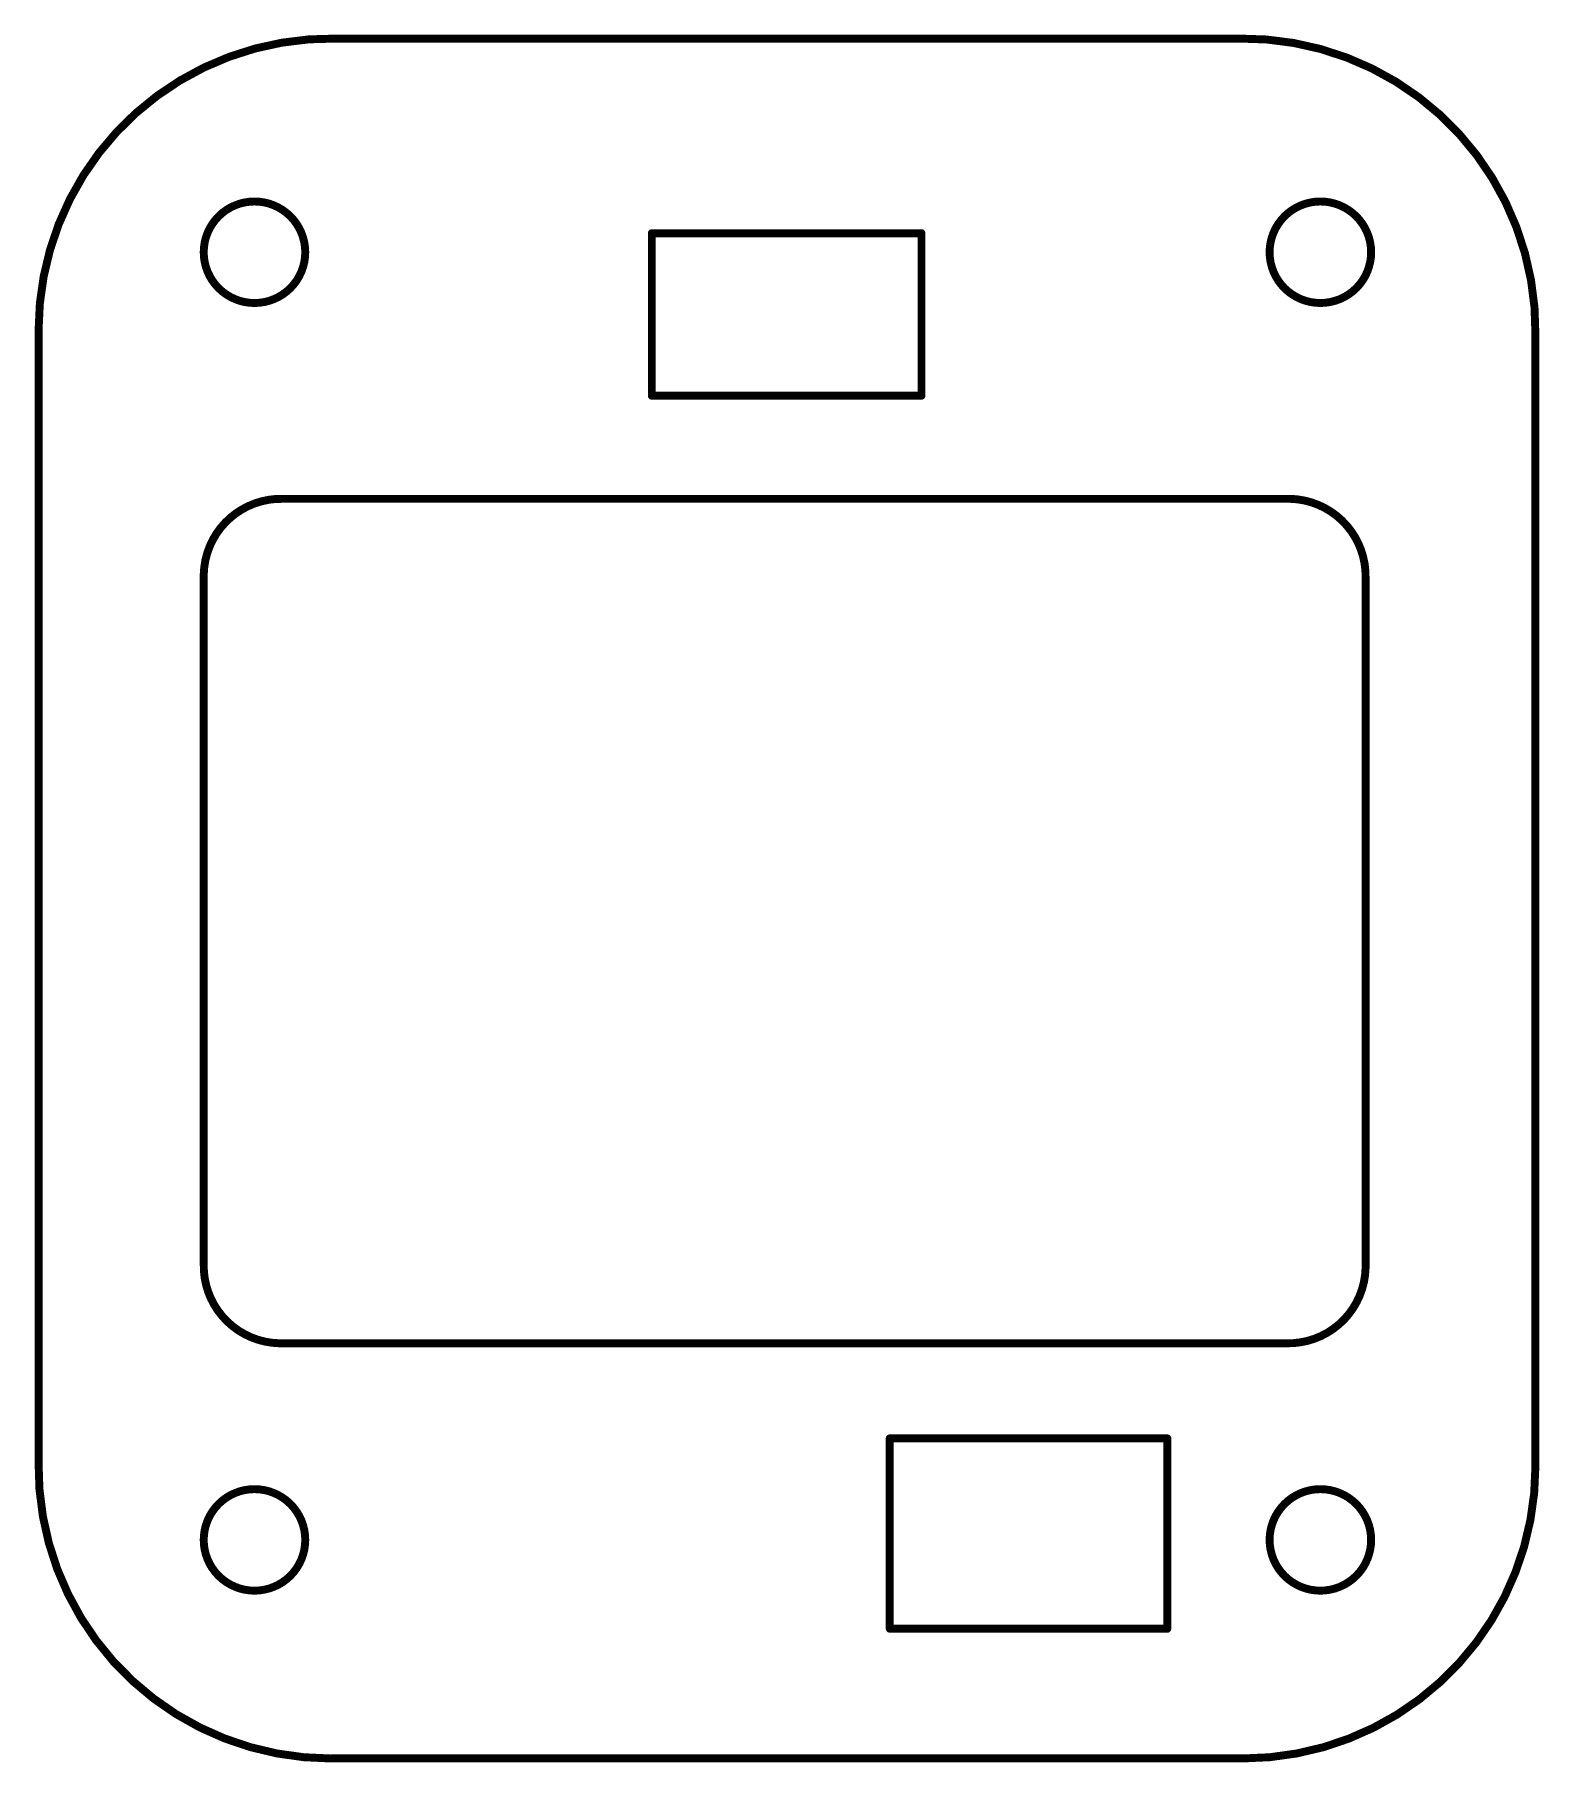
# Model space of a CAD drawing. Header units: millimetres. Extents: x 74.1 to 122.3, y 57.6 to 112.9.
import ezdxf

# ---------------------------------------------------------------- set-up
doc = ezdxf.new("R2010")
doc.units = ezdxf.units.MM
doc.layers.add('TopOverlay', color=2, linetype='Continuous')

msp = doc.modelspace()

# ---------------------------------------------------------------- linework, layer by layer
at = {"layer": 'TopOverlay', "const_width": 0.254}
for points in [[(74.211, 103.432, -0.41913), (83.743, 112.788)], [(112.66, 112.788, -0.422179), (122.153, 103.295)], [(79.502, 95.631, -0.414214), (82.042, 98.044)], [(114.3, 98.044, -0.414214), (116.713, 95.504)], [(81.915, 70.993, -0.414214), (79.502, 73.533)], [(116.713, 73.406, -0.414214), (114.173, 70.993)], [(83.577, 57.692, -0.41819), (74.211, 67.186)], [(122.153, 67.059, -0.414214), (112.787, 57.693)]]:
    msp.add_lwpolyline(points, format="xyb", dxfattribs=at)
for points in [[(83.743, 112.788), (112.66, 112.788)], [(93.853, 106.553), (94.615, 106.553)], [(93.853, 101.346), (93.853, 106.553)], [(94.615, 106.553), (102.489, 106.553)], [(102.489, 101.346), (102.489, 106.553)], [(74.211, 67.187), (74.211, 103.432)], [(122.153, 67.06), (122.153, 103.295)], [(93.853, 101.346), (102.489, 101.346)], [(82.042, 98.044), (114.3, 98.044)], [(79.502, 73.533), (79.502, 95.631)], [(116.713, 73.406), (116.713, 95.504)], [(81.915, 70.993), (114.173, 70.993)], [(101.473, 67.945), (110.363, 67.945)], [(101.473, 61.849), (101.473, 67.945)], [(110.363, 61.849), (110.363, 67.945)], [(101.473, 61.849), (110.363, 61.849)], [(83.578, 57.693), (112.787, 57.693)]]:
    msp.add_lwpolyline(points, dxfattribs=at)
at = {"layer": 'TopOverlay'}
for points, const_width in [([(83.68, 112.788, 1), (83.807, 112.788, 1)], 0.127), ([(83.679, 112.788, 1), (83.806, 112.788, 1)], 0.127), ([(112.597, 112.788, 1), (112.724, 112.788, 1)], 0.127), ([(112.597, 112.788, 1), (112.724, 112.788, 1)], 0.127), ([(82.753, 105.943, 1), (79.501, 105.943, 1)], 0.254), ([(116.891, 105.943, 1), (113.639, 105.943, 1)], 0.254), ([(93.789, 106.553, 1), (93.916, 106.553, 1)], 0.127), ([(93.789, 106.553, 1), (93.916, 106.553, 1)], 0.127), ([(94.552, 106.553, 1), (94.678, 106.553, 1)], 0.127), ([(94.552, 106.553, 1), (94.678, 106.553, 1)], 0.127), ([(102.425, 106.553, 1), (102.552, 106.553, 1)], 0.127), ([(102.425, 106.553, 1), (102.552, 106.553, 1)], 0.127), ([(79.438, 105.943, 1), (79.565, 105.943, 1)], 0.127), ([(82.69, 105.943, 1), (82.817, 105.943, 1)], 0.127), ([(113.575, 105.943, 1), (113.702, 105.943, 1)], 0.127), ([(116.827, 105.943, 1), (116.954, 105.943, 1)], 0.127), ([(74.148, 103.432, 1), (74.275, 103.432, 1)], 0.127), ([(74.148, 103.432, 1), (74.275, 103.432, 1)], 0.127), ([(122.09, 103.295, 1), (122.217, 103.295, 1)], 0.127), ([(122.09, 103.295, 1), (122.217, 103.295, 1)], 0.127), ([(93.789, 101.346, 1), (93.916, 101.346, 1)], 0.127), ([(93.789, 101.346, 1), (93.916, 101.346, 1)], 0.127), ([(102.425, 101.346, 1), (102.552, 101.346, 1)], 0.127), ([(102.425, 101.346, 1), (102.552, 101.346, 1)], 0.127), ([(81.978, 98.044, 1), (82.105, 98.044, 1)], 0.127), ([(81.978, 98.044, 1), (82.105, 98.044, 1)], 0.127), ([(114.236, 98.044, 1), (114.363, 98.044, 1)], 0.127), ([(114.236, 98.044, 1), (114.363, 98.044, 1)], 0.127), ([(79.438, 95.631, 1), (79.565, 95.631, 1)], 0.127), ([(79.438, 95.631, 1), (79.565, 95.631, 1)], 0.127), ([(116.65, 95.504, 1), (116.776, 95.504, 1)], 0.127), ([(116.65, 95.504, 1), (116.776, 95.504, 1)], 0.127), ([(79.438, 73.533, 1), (79.565, 73.533, 1)], 0.127), ([(79.438, 73.533, 1), (79.565, 73.533, 1)], 0.127), ([(116.65, 73.406, 1), (116.776, 73.406, 1)], 0.127), ([(116.65, 73.406, 1), (116.776, 73.406, 1)], 0.127), ([(81.851, 70.993, 1), (81.978, 70.993, 1)], 0.127), ([(81.851, 70.993, 1), (81.978, 70.993, 1)], 0.127), ([(114.109, 70.993, 1), (114.236, 70.993, 1)], 0.127), ([(114.109, 70.993, 1), (114.236, 70.993, 1)], 0.127), ([(101.409, 67.945, 1), (101.537, 67.945, 1)], 0.127), ([(101.409, 67.945, 1), (101.537, 67.945, 1)], 0.127), ([(110.299, 67.945, 1), (110.427, 67.945, 1)], 0.127), ([(110.299, 67.945, 1), (110.427, 67.945, 1)], 0.127), ([(74.148, 67.187, 1), (74.275, 67.187, 1)], 0.127), ([(74.148, 67.186, 1), (74.275, 67.186, 1)], 0.127), ([(122.09, 67.06, 1), (122.217, 67.06, 1)], 0.127), ([(122.09, 67.059, 1), (122.217, 67.059, 1)], 0.127), ([(82.753, 64.694, 1), (79.501, 64.694, 1)], 0.254), ([(116.891, 64.694, 1), (113.639, 64.694, 1)], 0.254), ([(79.438, 64.694, 1), (79.565, 64.694, 1)], 0.127), ([(82.69, 64.694, 1), (82.817, 64.694, 1)], 0.127), ([(113.575, 64.694, 1), (113.702, 64.694, 1)], 0.127), ([(116.827, 64.694, 1), (116.954, 64.694, 1)], 0.127), ([(101.409, 61.849, 1), (101.537, 61.849, 1)], 0.127), ([(101.409, 61.849, 1), (101.537, 61.849, 1)], 0.127), ([(110.299, 61.849, 1), (110.427, 61.849, 1)], 0.127), ([(110.299, 61.849, 1), (110.427, 61.849, 1)], 0.127), ([(83.514, 57.692, 1), (83.641, 57.692, 1)], 0.127), ([(83.515, 57.693, 1), (83.642, 57.693, 1)], 0.127), ([(112.724, 57.693, 1), (112.851, 57.693, 1)], 0.127), ([(112.724, 57.693, 1), (112.851, 57.693, 1)], 0.127)]:
    msp.add_lwpolyline(points, format="xyb", close=True, dxfattribs=dict(at, const_width=const_width))

doc.saveas('drawing.dxf')
